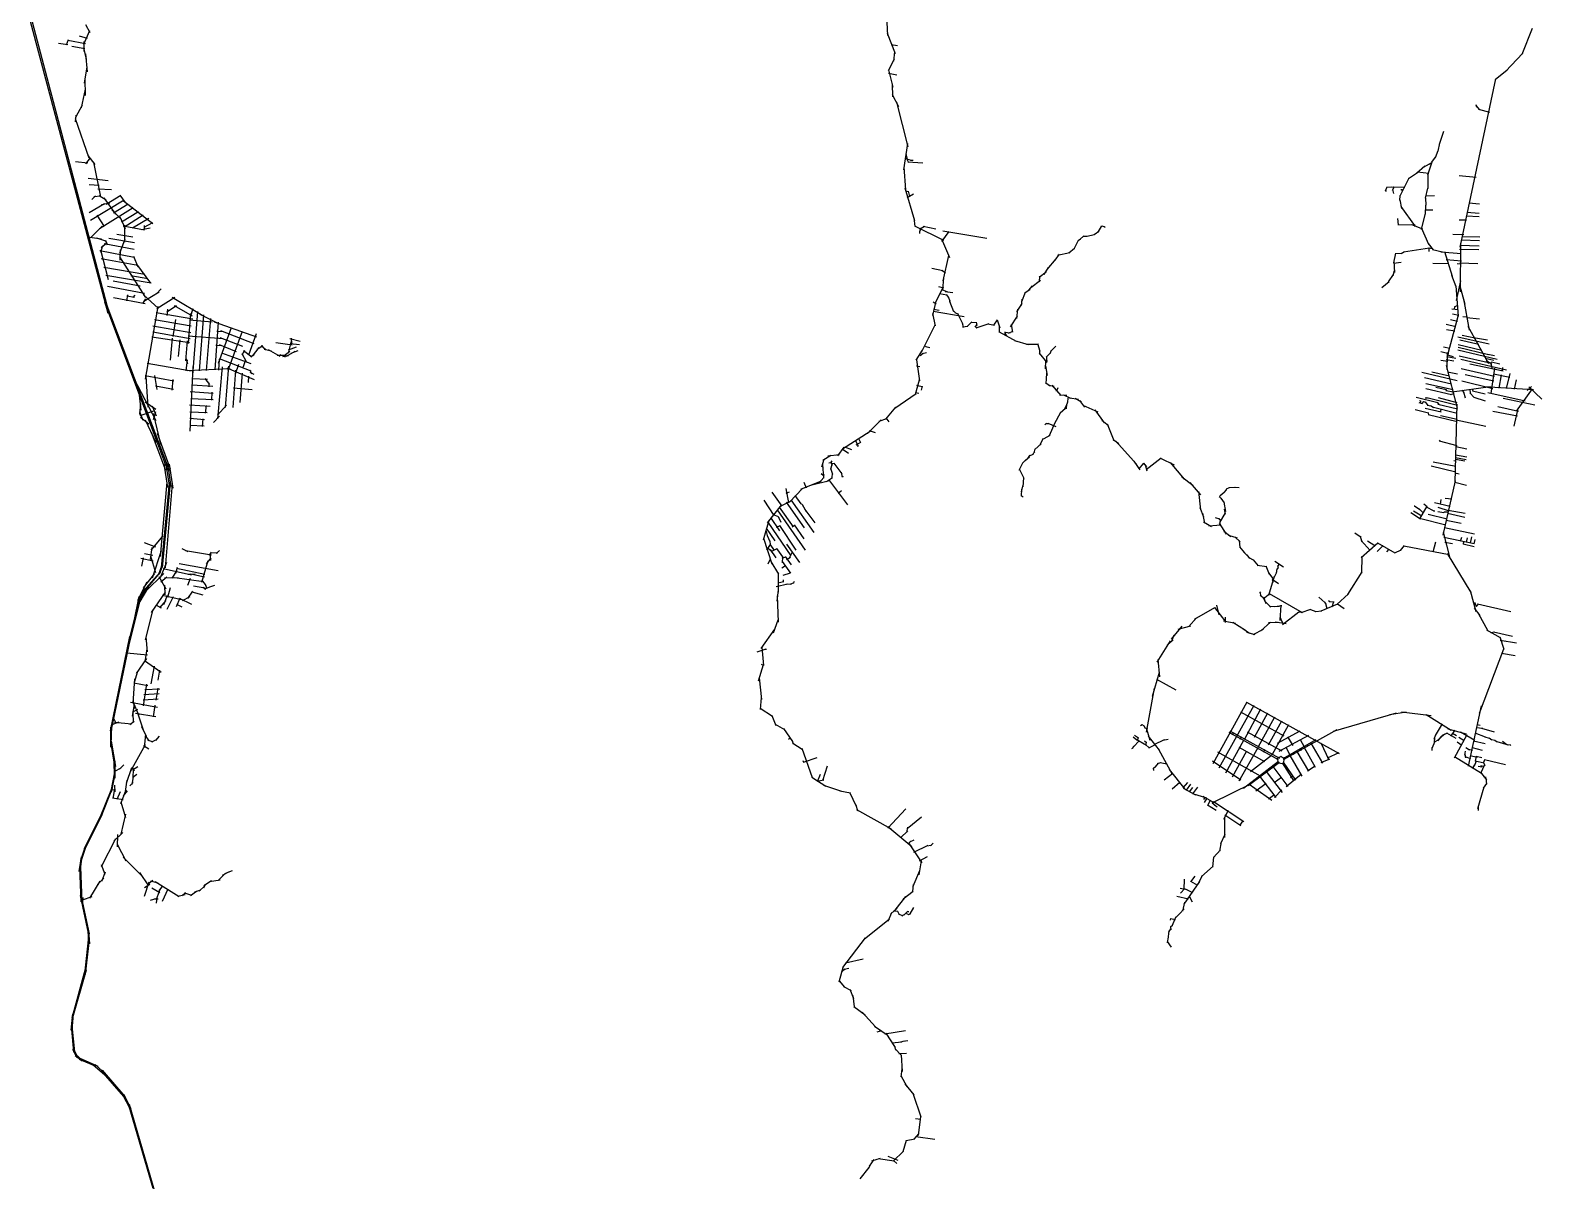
# Model space of a CAD drawing. Header units: inches. Extents: x 723427 to 759408, y 6910722 to 6968430.
# Drawn here: x 732233 to 746245, y 6920595 to 6931261 of the extents above; entities that cross this region are included whole.
import ezdxf

# ---------------------------------------------------------------- set-up
doc = ezdxf.new("R2010")
doc.units = ezdxf.units.IN
doc.header["$MEASUREMENT"] = 0

msp = doc.modelspace()

# ---------------------------------------------------------------- linework, layer by layer
for points in [[(740158, 6931640), (740181, 6931213)], [(732233, 6931345), (732953, 6928637)], [(732250, 6931338), (732960, 6928654)], [(732746, 6931313), (732787, 6931239)], [(746064, 6931039), (746158, 6931279)], [(732496, 6931140), (732583, 6931130)], [(732570, 6931126), (732589, 6931175)], [(732582, 6931170), (732746, 6931139)], [(732688, 6931208), (732762, 6931189)], [(732729, 6931132), (732786, 6931260)], [(732732, 6931063), (732734, 6931156)], [(740177, 6931234), (740251, 6931045)], [(740213, 6931128), (740274, 6931120)], [(732619, 6931113), (732740, 6931093)], [(732727, 6931099), (732752, 6930992)], [(732745, 6931044), (732760, 6930876)], [(740190, 6930887), (740245, 6930996)], [(740239, 6930973), (740248, 6931061)], [(745910, 6930879), (746071, 6931048)], [(732735, 6930769), (732761, 6930923)], [(740189, 6930864), (740266, 6930849)], [(740190, 6930894), (740228, 6930732)], [(745813, 6930803), (745925, 6930893)], [(732709, 6930541), (732746, 6930715)], [(732738, 6930810), (732742, 6930657)], [(740224, 6930764), (740227, 6930644)], [(745490, 6929250), (745818, 6930812)], [(732655, 6930456), (732719, 6930571)], [(740223, 6930666), (740281, 6930553)], [(740262, 6930595), (740370, 6930180)], [(745633, 6930572), (745640, 6930552)], [(745633, 6930563), (745668, 6930522)], [(732651, 6930442), (732777, 6930077)], [(732653, 6930411), (732659, 6930475)], [(745658, 6930528), (745761, 6930501)], [(745296, 6930205), (745337, 6930325)], [(740331, 6929968), (740367, 6930211)], [(745259, 6930082), (745285, 6930146)], [(745284, 6930141), (745299, 6930215)], [(732652, 6930043), (732767, 6930033)], [(732747, 6930024), (732793, 6930078)], [(732767, 6930099), (732832, 6930015)], [(732821, 6930037), (732883, 6929717)], [(740350, 6930118), (740361, 6930059)], [(740354, 6930078), (740375, 6930036)], [(740356, 6930070), (740399, 6930056)], [(740370, 6930040), (740509, 6930033)], [(740392, 6930058), (740417, 6930056)], [(745083, 6929936), (745162, 6930003)], [(745148, 6929993), (745204, 6930022)], [(745188, 6929921), (745229, 6930042)], [(745201, 6930019), (745213, 6930029)], [(745211, 6930029), (745226, 6930030)], [(745227, 6930039), (745261, 6930085)], [(732770, 6929891), (732954, 6929868)], [(740332, 6929993), (740346, 6929781)], [(744932, 6929727), (745016, 6929893)], [(745011, 6929886), (745102, 6929949)], [(745094, 6929947), (745199, 6929936)], [(745188, 6929922), (745189, 6929794)], [(745480, 6929916), (745636, 6929899)], [(732778, 6929830), (732872, 6929826)], [(732805, 6929692), (732839, 6929727)], [(732822, 6929720), (732887, 6929725)], [(732861, 6929792), (732986, 6929786)], [(732872, 6929730), (732936, 6929688)], [(732938, 6929649), (733073, 6929732)], [(733064, 6929731), (733114, 6929663)], [(740342, 6929800), (740430, 6929498)], [(740346, 6929772), (740377, 6929766)], [(740362, 6929711), (740421, 6929744)], [(740371, 6929770), (740385, 6929719)], [(744797, 6929771), (744812, 6929808)], [(744797, 6929774), (744804, 6929767)], [(744809, 6929805), (744869, 6929810)], [(744850, 6929809), (744976, 6929807)], [(744860, 6929780), (744880, 6929811)], [(744861, 6929784), (744871, 6929749)], [(744930, 6929684), (744933, 6929729)], [(744939, 6929786), (744947, 6929784)], [(744944, 6929786), (744955, 6929768)], [(745168, 6929703), (745190, 6929798)], [(745171, 6929726), (745250, 6929728)], [(732778, 6929571), (732920, 6929656)], [(732793, 6929499), (733104, 6929688)], [(732874, 6929424), (733187, 6929617)], [(732894, 6929646), (732972, 6929660)], [(732916, 6929706), (733024, 6929557)], [(732989, 6929597), (733080, 6929508)], [(733005, 6929569), (733142, 6929653)], [(733078, 6929484), (733237, 6929582)], [(733097, 6929680), (733369, 6929469)], [(744930, 6929690), (744944, 6929609)], [(744938, 6929628), (745073, 6929443)], [(745165, 6929596), (745236, 6929597)], [(745167, 6929556), (745171, 6929641)], [(745168, 6929704), (745171, 6929639)], [(745568, 6929661), (745667, 6929651)], [(732792, 6929338), (732901, 6929445)], [(732851, 6929546), (732918, 6929442)], [(733065, 6929530), (733114, 6929424)], [(733093, 6929449), (733293, 6929412)], [(733101, 6929437), (733281, 6929549)], [(733106, 6929455), (733108, 6929295)], [(733180, 6929428), (733331, 6929519)], [(733288, 6929436), (733368, 6929479)], [(733291, 6929414), (733293, 6929450)], [(740424, 6929523), (740433, 6929442)], [(740429, 6929448), (740698, 6929315)], [(740478, 6929417), (740523, 6929446)], [(740512, 6929445), (740627, 6929419)], [(742134, 6929390), (742168, 6929449)], [(742166, 6929448), (742194, 6929438)], [(744907, 6929517), (744914, 6929456)], [(744910, 6929460), (745073, 6929458)], [(745039, 6929459), (745138, 6929420)], [(745131, 6929414), (745168, 6929564)], [(745478, 6929505), (745547, 6929505)], [(745545, 6929541), (745665, 6929534)], [(745552, 6929575), (745664, 6929565)], [(732785, 6929343), (732894, 6929326)], [(732848, 6929337), (732939, 6929305)], [(732928, 6929316), (732945, 6929271)], [(732961, 6929334), (733200, 6929293)], [(733035, 6929372), (733185, 6929347)], [(733065, 6929193), (733114, 6929327)], [(733268, 6929413), (733345, 6929429)], [(740480, 6929395), (740495, 6929433)], [(740481, 6929377), (740481, 6929402)], [(740681, 6929328), (740754, 6929153)], [(740683, 6929303), (740753, 6929394)], [(740693, 6929401), (741100, 6929333)], [(741911, 6929236), (741950, 6929316)], [(741947, 6929313), (741969, 6929326)], [(741963, 6929322), (741999, 6929355)], [(741996, 6929353), (742031, 6929352)], [(742027, 6929352), (742099, 6929369)], [(742095, 6929367), (742109, 6929378)], [(742104, 6929375), (742140, 6929398)], [(742187, 6929441), (742197, 6929432)], [(745128, 6929431), (745194, 6929279)], [(745421, 6929372), (745522, 6929368)], [(745497, 6929318), (745668, 6929311)], [(745503, 6929350), (745670, 6929345)], [(732877, 6929218), (733197, 6929158)], [(732884, 6929224), (732955, 6928949)], [(732886, 6929205), (732906, 6929267)], [(732892, 6929247), (732945, 6929292)], [(732917, 6929283), (733198, 6929231)], [(733068, 6929131), (733070, 6929225)], [(733189, 6929168), (733230, 6929069)], [(740697, 6928937), (740750, 6929174)], [(741733, 6929130), (741773, 6929185)], [(741756, 6929175), (741870, 6929201)], [(741861, 6929197), (741914, 6929241)], [(744873, 6929106), (744893, 6929194)], [(744890, 6929192), (744949, 6929194)], [(744942, 6929192), (744972, 6929209)], [(744964, 6929207), (745203, 6929244)], [(745192, 6929283), (745237, 6929226)], [(745195, 6929243), (745231, 6929238)], [(745198, 6929244), (745199, 6929211)], [(745233, 6929229), (745326, 6929206)], [(745311, 6929208), (745497, 6929190)], [(745343, 6929209), (745413, 6928981)], [(745483, 6929233), (745661, 6929229)], [(745487, 6929268), (745665, 6929264)], [(745491, 6928835), (745494, 6929286)], [(732891, 6929145), (733230, 6929082)], [(732915, 6929066), (733296, 6928999)], [(733059, 6929160), (733302, 6928783)], [(733217, 6929091), (733347, 6928916)], [(740591, 6929054), (740692, 6929034)], [(740684, 6929037), (740718, 6929013)], [(741587, 6928973), (741652, 6929022)], [(741631, 6928998), (741674, 6929063)], [(741660, 6929044), (741742, 6929142)], [(744869, 6928988), (744880, 6929035)], [(744870, 6929103), (744941, 6929112)], [(744874, 6929121), (744879, 6929016)], [(745234, 6929101), (745383, 6929098)], [(745359, 6929135), (745502, 6929124)], [(745460, 6929098), (745496, 6929096)], [(745487, 6929104), (745651, 6929099)], [(732933, 6928992), (733353, 6928920)], [(732950, 6928887), (733291, 6928824)], [(733002, 6928937), (733252, 6928893)], [(733165, 6928987), (733322, 6928959)], [(740654, 6928884), (740699, 6928872)], [(740692, 6928852), (740702, 6928970)], [(741491, 6928851), (741525, 6928891)], [(741508, 6928876), (741597, 6928943)], [(741589, 6928930), (741593, 6928981)], [(744762, 6928877), (744829, 6928933)], [(744825, 6928929), (744872, 6928997)], [(745409, 6928992), (745449, 6928885)], [(745448, 6928891), (745471, 6928611)], [(745455, 6928755), (745496, 6928937)], [(745485, 6928893), (745532, 6928721)], [(733004, 6928783), (733299, 6928728)], [(733127, 6928753), (733139, 6928807)], [(733128, 6928800), (733200, 6928787)], [(733188, 6928785), (733205, 6928805)], [(733278, 6928728), (733306, 6928772)], [(733282, 6928808), (733423, 6928682)], [(733286, 6928750), (733429, 6928837)], [(733402, 6928818), (733446, 6928864)], [(733407, 6928680), (733574, 6928788)], [(733550, 6928786), (733848, 6928606)], [(740599, 6928617), (740630, 6928748)], [(740602, 6928742), (740630, 6928725)], [(740624, 6928733), (740694, 6928874)], [(740661, 6928821), (740729, 6928808)], [(740683, 6928858), (740735, 6928835)], [(740716, 6928839), (740787, 6928830)], [(740725, 6928811), (740746, 6928783)], [(740742, 6928791), (740758, 6928752)], [(740756, 6928763), (740758, 6928734)], [(740756, 6928749), (740792, 6928653)], [(741422, 6928708), (741429, 6928767)], [(741424, 6928746), (741458, 6928834)], [(741452, 6928827), (741504, 6928862)], [(745521, 6928771), (745573, 6928481)], [(732920, 6928741), (733505, 6927183)], [(732934, 6928735), (733520, 6927181)], [(733303, 6928025), (733418, 6928699)], [(733400, 6928645), (733740, 6928587)], [(733498, 6928651), (733588, 6928709)], [(733501, 6928617), (733509, 6928675)], [(733568, 6928710), (733734, 6928615)], [(733699, 6928356), (733723, 6928635)], [(733719, 6928605), (733743, 6928682)], [(733739, 6928062), (733787, 6928653)], [(733803, 6928105), (733843, 6928623)], [(733806, 6928629), (733972, 6928544)], [(740598, 6928636), (740621, 6928522)], [(740602, 6928657), (740890, 6928607)], [(740607, 6928675), (740659, 6928666)], [(740785, 6928666), (740813, 6928639)], [(740805, 6928645), (740838, 6928628)], [(740829, 6928635), (740877, 6928536)], [(741321, 6928512), (741386, 6928610)], [(741379, 6928588), (741389, 6928674)], [(741380, 6928652), (741429, 6928729)], [(745368, 6928231), (745473, 6928623)], [(745412, 6928678), (745471, 6928672)], [(745419, 6928633), (745477, 6928621)], [(745435, 6928680), (745443, 6928704)], [(745440, 6928701), (745465, 6928709)], [(745514, 6928606), (745554, 6928603)], [(733368, 6928465), (733716, 6928403)], [(733371, 6928521), (733721, 6928459)], [(733385, 6928581), (733726, 6928522)], [(733558, 6928423), (733583, 6928578)], [(733710, 6928577), (733919, 6928559)], [(733867, 6928106), (733907, 6928589)], [(733938, 6928558), (734330, 6928418)], [(733946, 6928112), (733978, 6928555)], [(733962, 6928472), (734025, 6928469)], [(733978, 6928176), (734100, 6928506)], [(733997, 6928477), (734307, 6928357)], [(734068, 6928109), (734202, 6928471)], [(740498, 6928284), (740623, 6928530)], [(740873, 6928548), (740880, 6928506)], [(740876, 6928511), (740926, 6928518)], [(740920, 6928515), (740963, 6928559)], [(740958, 6928556), (741004, 6928553)], [(740994, 6928508), (741009, 6928530)], [(740995, 6928512), (741008, 6928499)], [(741001, 6928555), (741007, 6928523)], [(741001, 6928503), (741123, 6928541)], [(741109, 6928539), (741171, 6928528)], [(741166, 6928527), (741200, 6928575)], [(741197, 6928576), (741220, 6928502)], [(741214, 6928466), (741373, 6928380)], [(741217, 6928458), (741217, 6928520)], [(741268, 6928461), (741317, 6928456)], [(741270, 6928443), (741271, 6928464)], [(741303, 6928454), (741343, 6928470)], [(741327, 6928533), (741339, 6928463)], [(745359, 6928537), (745449, 6928516)], [(745361, 6928487), (745438, 6928473)], [(745400, 6928579), (745463, 6928565)], [(745547, 6928598), (745667, 6928585)], [(745561, 6928517), (745750, 6928171)], [(733359, 6928420), (733709, 6928365)], [(733534, 6928203), (733552, 6928405)], [(733606, 6928238), (733623, 6928391)], [(733676, 6928196), (733691, 6928382)], [(733696, 6928429), (734023, 6928404)], [(733955, 6928342), (734010, 6928340)], [(733983, 6928349), (734141, 6928284)], [(733991, 6928412), (734200, 6928332)], [(734260, 6928251), (734331, 6928449)], [(734336, 6928306), (734388, 6928339)], [(734374, 6928338), (734421, 6928297)], [(734510, 6928367), (734660, 6928345)], [(734627, 6928299), (734700, 6928326)], [(734628, 6928268), (734655, 6928378)], [(734641, 6928402), (734735, 6928380)], [(734642, 6928356), (734729, 6928348)], [(734651, 6928406), (734654, 6928361)], [(740521, 6928338), (740543, 6928325)], [(740535, 6928328), (740571, 6928320)], [(741269, 6928453), (741283, 6928427)], [(741358, 6928386), (741484, 6928348)], [(741470, 6928350), (741579, 6928351)], [(741571, 6928356), (741591, 6928285)], [(741694, 6928287), (741739, 6928331)], [(745335, 6928326), (745394, 6928313)], [(745466, 6928418), (745759, 6928353)], [(745469, 6928347), (745690, 6928296)], [(745471, 6928322), (745750, 6928256)], [(745485, 6928390), (745663, 6928350)], [(745508, 6928435), (745625, 6928409)], [(745612, 6928412), (745741, 6928390)], [(733674, 6928221), (733692, 6928169)], [(733679, 6928104), (733690, 6928205)], [(733980, 6928109), (733987, 6928213)], [(733983, 6928218), (734278, 6928104)], [(734005, 6928271), (734278, 6928171)], [(734196, 6928264), (734235, 6928190)], [(734197, 6928252), (734223, 6928296)], [(734205, 6928127), (734233, 6928206)], [(734211, 6928293), (734287, 6928233)], [(734276, 6928238), (734313, 6928256)], [(734293, 6928240), (734355, 6928319)], [(734403, 6928305), (734471, 6928289)], [(734439, 6928302), (734547, 6928241)], [(734521, 6928248), (734606, 6928248)], [(734547, 6928254), (734597, 6928234)], [(734576, 6928238), (734628, 6928246)], [(734583, 6928244), (734639, 6928286)], [(734608, 6928240), (734688, 6928286)], [(734651, 6928268), (734716, 6928292)], [(740447, 6928202), (740505, 6928295)], [(740448, 6928207), (740478, 6928011)], [(740472, 6928252), (740488, 6928248)], [(740484, 6928247), (740511, 6928266)], [(740502, 6928263), (740543, 6928275)], [(741585, 6928267), (741657, 6928182)], [(741589, 6928297), (741590, 6928258)], [(741646, 6928121), (741649, 6928196)], [(741648, 6928181), (741659, 6928194)], [(741651, 6928231), (741692, 6928269)], [(741654, 6928237), (741655, 6928202)], [(741654, 6928211), (741658, 6928192)], [(741689, 6928265), (741700, 6928295)], [(745308, 6928282), (745383, 6928264)], [(745310, 6928203), (745373, 6928192)], [(745360, 6928209), (745429, 6928196)], [(745366, 6928237), (745448, 6928220)], [(745367, 6928116), (745371, 6928273)], [(745367, 6928251), (745425, 6928238)], [(745466, 6928298), (745832, 6928213)], [(745479, 6928243), (745778, 6928174)], [(745494, 6928211), (745918, 6928112)], [(745720, 6928220), (745802, 6928204)], [(745730, 6928199), (745781, 6928168)], [(745744, 6928257), (745807, 6928246)], [(745769, 6928174), (745782, 6928187)], [(745780, 6928186), (745856, 6928169)], [(733298, 6928060), (733564, 6928012)], [(733305, 6928053), (733322, 6927768)], [(733316, 6928176), (733726, 6928105)], [(733386, 6928059), (733407, 6927930)], [(733687, 6928108), (734087, 6928124)], [(733716, 6927545), (733743, 6928143)], [(733971, 6927658), (734015, 6928142)], [(734042, 6927764), (734075, 6928148)], [(734055, 6928130), (734310, 6928022)], [(734115, 6927763), (734139, 6928109)], [(734135, 6928076), (734167, 6928164)], [(734179, 6927809), (734202, 6928083)], [(734257, 6927996), (734259, 6928055)], [(734268, 6928112), (734283, 6928077)], [(734270, 6928091), (734306, 6928073)], [(740448, 6928151), (740479, 6928145)], [(741646, 6928150), (741660, 6928060)], [(741651, 6927983), (741657, 6928083)], [(745134, 6928090), (745460, 6928015)], [(745158, 6928041), (745408, 6927982)], [(745226, 6928095), (745390, 6928056)], [(745360, 6928153), (745462, 6927757)], [(745372, 6928094), (745463, 6928076)], [(745499, 6928124), (745808, 6928054)], [(745535, 6928070), (745800, 6928011)], [(745577, 6928168), (745888, 6928104)], [(745770, 6928180), (745785, 6928121)], [(745776, 6927892), (745810, 6928127)], [(745798, 6928077), (745948, 6928044)], [(745850, 6927944), (745873, 6928066)], [(745882, 6928102), (745885, 6928133)], [(745919, 6927939), (745951, 6928080)], [(733194, 6928032), (733397, 6927644)], [(733241, 6927905), (733257, 6927739)], [(733393, 6927966), (733562, 6927933)], [(733548, 6927924), (733557, 6928022)], [(733716, 6927912), (733929, 6927898)], [(733730, 6927973), (733926, 6927962)], [(733732, 6928034), (733875, 6928025)], [(733851, 6928034), (733896, 6927976)], [(733888, 6927993), (733889, 6927956)], [(733916, 6927832), (733919, 6927905)], [(734118, 6927946), (734291, 6927932)], [(740440, 6927904), (740470, 6927895)], [(740441, 6927886), (740478, 6928020)], [(740450, 6927972), (740466, 6927965)], [(740458, 6927968), (740505, 6927957)], [(740495, 6927923), (740503, 6927960)], [(741649, 6927991), (741687, 6927965)], [(741672, 6927971), (741726, 6927961)], [(741704, 6927970), (741786, 6927874)], [(741747, 6927914), (741763, 6927950)], [(745170, 6927987), (745423, 6927929)], [(745171, 6927940), (745409, 6927883)], [(745264, 6927952), (745360, 6927930)], [(745352, 6927935), (745363, 6927918)], [(745355, 6927922), (745426, 6927910)], [(745416, 6927910), (745771, 6927958)], [(745505, 6928010), (745792, 6927941)], [(745508, 6927925), (745524, 6927899)], [(745520, 6927908), (745534, 6927852)], [(745579, 6927934), (745580, 6927892)], [(745599, 6927936), (745607, 6927913)], [(745602, 6927918), (745721, 6927889)], [(745709, 6927958), (746167, 6927930)], [(745744, 6927904), (746091, 6927826)], [(745993, 6927933), (746012, 6928020)], [(746012, 6927729), (746159, 6927937)], [(746110, 6927922), (746149, 6927959)], [(746125, 6927954), (746245, 6927841)], [(733248, 6927699), (733257, 6927800)], [(733299, 6927815), (733396, 6927748)], [(733363, 6927779), (733400, 6927686)], [(733708, 6927788), (733901, 6927775)], [(733722, 6927847), (733928, 6927839)], [(733859, 6927711), (733868, 6927783)], [(733968, 6927693), (734053, 6927786)], [(740163, 6927657), (740258, 6927767)], [(740247, 6927757), (740446, 6927894)], [(741774, 6927882), (741841, 6927877)], [(741811, 6927881), (741876, 6927851)], [(741821, 6927748), (741852, 6927809)], [(741839, 6927750), (741843, 6927797)], [(741850, 6927801), (741858, 6927864)], [(741866, 6927854), (741950, 6927842)], [(741921, 6927851), (741978, 6927815)], [(741959, 6927830), (742005, 6927768)], [(741990, 6927785), (742131, 6927723)], [(745082, 6927859), (745282, 6927809)], [(745105, 6927809), (745139, 6927802)], [(745111, 6927829), (745125, 6927826)], [(745120, 6927804), (745123, 6927827)], [(745136, 6927801), (745151, 6927820)], [(745149, 6927819), (745168, 6927814)], [(745163, 6927852), (745186, 6927854)], [(745165, 6927816), (745188, 6927782)], [(745179, 6927855), (745464, 6927786)], [(745184, 6927784), (745221, 6927779)], [(745214, 6927782), (745245, 6927764)], [(745229, 6927769), (745462, 6927712)], [(745275, 6927813), (745291, 6927791)], [(745283, 6927795), (745463, 6927751)], [(745284, 6927855), (745457, 6927810)], [(745397, 6927883), (745433, 6927892)], [(745442, 6927069), (745461, 6927794)], [(745577, 6927900), (745619, 6927857)], [(745615, 6927859), (745719, 6927826)], [(745839, 6927773), (746028, 6927731)], [(745888, 6927850), (746181, 6927787)], [(733245, 6927727), (733277, 6927645)], [(733251, 6927690), (733388, 6927735)], [(733255, 6927673), (733332, 6927613)], [(733298, 6927650), (733398, 6927438)], [(733372, 6927707), (733441, 6927424)], [(733377, 6927651), (733396, 6927726)], [(733713, 6927723), (733873, 6927717)], [(733714, 6927664), (733849, 6927653)], [(733829, 6927589), (733836, 6927660)], [(733933, 6927624), (733988, 6927683)], [(739994, 6927524), (740122, 6927648)], [(740103, 6927636), (740174, 6927663)], [(740166, 6927669), (740191, 6927631)], [(741680, 6927498), (741737, 6927631)], [(741728, 6927611), (741786, 6927721)], [(741780, 6927714), (741829, 6927758)], [(742103, 6927741), (742187, 6927623)], [(742166, 6927647), (742230, 6927596)], [(745073, 6927745), (745195, 6927715)], [(745164, 6927758), (745314, 6927725)], [(745192, 6927718), (745195, 6927693)], [(745192, 6927698), (745462, 6927633)], [(745305, 6927691), (745461, 6927654)], [(745311, 6927723), (745313, 6927750)], [(745453, 6927648), (745728, 6927590)], [(745791, 6927731), (746019, 6927686)], [(745989, 6927590), (746025, 6927755)], [(733355, 6927535), (733486, 6927184)], [(733411, 6927525), (733530, 6927196)], [(733712, 6927601), (733845, 6927594)], [(739762, 6927381), (740018, 6927544)], [(740011, 6927549), (740067, 6927532)], [(741617, 6927470), (741646, 6927482)], [(741631, 6927475), (741688, 6927507)], [(741637, 6927603), (741654, 6927617)], [(741649, 6927616), (741675, 6927615)], [(741665, 6927617), (741741, 6927588)], [(742215, 6927612), (742278, 6927459)], [(739719, 6927317), (739779, 6927396)], [(739761, 6927379), (739819, 6927341)], [(739782, 6927399), (739846, 6927374)], [(739880, 6927461), (739901, 6927422)], [(739890, 6927418), (739932, 6927442)], [(739890, 6927421), (739908, 6927410)], [(739904, 6927401), (739907, 6927412)], [(739910, 6927476), (739930, 6927438)], [(741521, 6927324), (741547, 6927352)], [(741541, 6927342), (741550, 6927380)], [(741546, 6927373), (741604, 6927428)], [(741596, 6927417), (741623, 6927477)], [(742271, 6927467), (742325, 6927429)], [(742298, 6927452), (742487, 6927239)], [(745294, 6927460), (745301, 6927450)], [(745294, 6927454), (745457, 6927412)], [(745447, 6927403), (745552, 6927381)], [(733470, 6927242), (733504, 6927021)], [(733491, 6927234), (733524, 6927026)], [(733504, 6927240), (733535, 6927030)], [(733520, 6927238), (733554, 6927015)], [(739570, 6927214), (739594, 6927286)], [(739576, 6927238), (739588, 6927107)], [(739581, 6927275), (739654, 6927322)], [(739628, 6927315), (739736, 6927328)], [(739635, 6927251), (739664, 6927254)], [(739651, 6927202), (739671, 6927146)], [(739654, 6927191), (739666, 6927237)], [(739655, 6927257), (739667, 6927229)], [(739656, 6927250), (739668, 6927269)], [(739657, 6927247), (739686, 6927246)], [(739681, 6927248), (739758, 6927149)], [(741402, 6927184), (741433, 6927252)], [(741430, 6927247), (741464, 6927282)], [(741455, 6927273), (741495, 6927307)], [(741484, 6927296), (741504, 6927322)], [(741494, 6927317), (741532, 6927330)], [(742465, 6927267), (742520, 6927187)], [(742509, 6927192), (742556, 6927247)], [(742552, 6927247), (742582, 6927214)], [(742570, 6927234), (742585, 6927178)], [(742577, 6927188), (742718, 6927296)], [(742710, 6927295), (742836, 6927231)], [(742801, 6927253), (742930, 6927098)], [(745219, 6927224), (745449, 6927168)], [(745237, 6927261), (745450, 6927219)], [(745430, 6927272), (745451, 6927268)], [(745444, 6927285), (745531, 6927270)], [(745445, 6927326), (745551, 6927307)], [(745445, 6927301), (745543, 6927283)], [(733441, 6926382), (733502, 6927072)], [(733451, 6926281), (733523, 6927064)], [(733458, 6926281), (733534, 6927062)], [(739378, 6927005), (739568, 6927083)], [(739405, 6927070), (739426, 6927018)], [(739466, 6927043), (739643, 6927088)], [(739544, 6927061), (739589, 6927114)], [(739566, 6927151), (739588, 6927134)], [(739578, 6927138), (739595, 6927139)], [(739615, 6927078), (739671, 6927114)], [(739633, 6927095), (739808, 6926862)], [(739667, 6927109), (739670, 6927158)], [(739751, 6927163), (739759, 6927118)], [(739754, 6927129), (739768, 6927123)], [(741403, 6927190), (741444, 6927108)], [(741437, 6927029), (741443, 6927113)], [(742908, 6927120), (743012, 6927045)], [(742984, 6927068), (743081, 6926954)], [(745332, 6926581), (745444, 6927083)], [(745438, 6927072), (745547, 6927045)], [(745439, 6927158), (745479, 6927150)], [(733486, 6926277), (733552, 6927055)], [(739108, 6926979), (739199, 6926849)], [(739236, 6927014), (739261, 6926881)], [(739241, 6926969), (739271, 6926981)], [(739270, 6926885), (739393, 6927013)], [(739321, 6926949), (739378, 6926872)], [(739722, 6926968), (739755, 6926994)], [(741420, 6926948), (741437, 6926935)], [(741421, 6926945), (741426, 6927005)], [(741423, 6926983), (741439, 6927047)], [(743064, 6926985), (743081, 6926815)], [(743257, 6926934), (743278, 6926915)], [(743258, 6926932), (743267, 6926951)], [(743264, 6926948), (743302, 6926978)], [(743270, 6926924), (743301, 6926880)], [(743300, 6926975), (743322, 6926999)], [(743321, 6926997), (743325, 6927014)], [(743323, 6927011), (743349, 6927022)], [(743345, 6927021), (743409, 6927026)], [(743397, 6927026), (743439, 6927023)], [(745349, 6926924), (745411, 6926916)], [(739035, 6926904), (739127, 6926762)], [(739068, 6926694), (739198, 6926859)], [(739157, 6926815), (739418, 6926440)], [(739176, 6926839), (739304, 6926657)], [(739181, 6926846), (739292, 6926901)], [(739242, 6926885), (739408, 6926649)], [(739284, 6926909), (739498, 6926606)], [(739368, 6926884), (739397, 6926855)], [(739390, 6926864), (739426, 6926799)], [(739415, 6926817), (739507, 6926694)], [(743076, 6926836), (743110, 6926751)], [(743099, 6926785), (743118, 6926690)], [(743261, 6926697), (743309, 6926780)], [(743299, 6926886), (743313, 6926801)], [(743302, 6926820), (743309, 6926775)], [(743306, 6926772), (743313, 6926811)], [(745032, 6926789), (745120, 6926733)], [(745056, 6926805), (745133, 6926758)], [(745062, 6926852), (745069, 6926851)], [(745066, 6926852), (745115, 6926819)], [(745110, 6926823), (745149, 6926784)], [(745116, 6926732), (745184, 6926850)], [(745153, 6926871), (745184, 6926847)], [(745175, 6926842), (745244, 6926806)], [(745241, 6926807), (745255, 6926806)], [(745250, 6926884), (745397, 6926848)], [(745281, 6926840), (745386, 6926805)], [(745283, 6926799), (745338, 6926789)], [(745306, 6926867), (745314, 6926912)], [(745336, 6926789), (745341, 6926797)], [(745339, 6926796), (745381, 6926795)], [(745371, 6926784), (745532, 6926748)], [(745378, 6926813), (745536, 6926785)], [(739030, 6926538), (739084, 6926719)], [(739056, 6926646), (739136, 6926526)], [(739070, 6926700), (739285, 6926390)], [(739095, 6926743), (739178, 6926621)], [(739119, 6926771), (739166, 6926752)], [(739152, 6926654), (739184, 6926670)], [(739159, 6926755), (739175, 6926741)], [(739171, 6926746), (739191, 6926702)], [(739179, 6926671), (739329, 6926440)], [(739296, 6926658), (739323, 6926675)], [(739315, 6926677), (739405, 6926547)], [(743110, 6926704), (743182, 6926661)], [(743159, 6926668), (743270, 6926675)], [(743219, 6926743), (743257, 6926733)], [(743252, 6926735), (743268, 6926712)], [(743254, 6926691), (743321, 6926589)], [(743261, 6926670), (743267, 6926716)], [(745111, 6926737), (745357, 6926676)], [(745191, 6926774), (745369, 6926733)], [(745342, 6926651), (745623, 6926593)], [(745358, 6926719), (745497, 6926690)], [(733290, 6926511), (733393, 6926472)], [(733353, 6926441), (733466, 6926573)], [(739029, 6926552), (739108, 6926314)], [(739052, 6926626), (739068, 6926565)], [(739063, 6926577), (739089, 6926522)], [(739085, 6926533), (739094, 6926485)], [(743297, 6926616), (743364, 6926569)], [(743340, 6926581), (743421, 6926554)], [(743401, 6926566), (743448, 6926519)], [(743441, 6926530), (743446, 6926467)], [(744512, 6926603), (744571, 6926560)], [(744563, 6926572), (744578, 6926517)], [(744571, 6926530), (744653, 6926437)], [(744572, 6926374), (744725, 6926510)], [(744630, 6926528), (744699, 6926483)], [(744721, 6926510), (744883, 6926415)], [(745239, 6926427), (745262, 6926519)], [(745330, 6926607), (745392, 6926366)], [(745336, 6926561), (745620, 6926502)], [(745348, 6926516), (745419, 6926502)], [(745492, 6926525), (745503, 6926562)], [(745518, 6926500), (745620, 6926475)], [(745521, 6926497), (745522, 6926524)], [(745547, 6926514), (745557, 6926555)], [(745584, 6926506), (745596, 6926566)], [(745617, 6926499), (745627, 6926539)], [(733257, 6926368), (733372, 6926342)], [(733267, 6926292), (733282, 6926371)], [(733291, 6926411), (733369, 6926394)], [(733347, 6926388), (733394, 6926235)], [(733348, 6926354), (733363, 6926467)], [(733367, 6926186), (733451, 6926439)], [(733638, 6926457), (733695, 6926429)], [(733671, 6926437), (733912, 6926397)], [(733868, 6926313), (733911, 6926370)], [(733894, 6926393), (733912, 6926422)], [(733898, 6926409), (733903, 6926346)], [(733904, 6926418), (733972, 6926415)], [(733957, 6926410), (733987, 6926438)], [(739061, 6926440), (739094, 6926494)], [(739071, 6926461), (739111, 6926429)], [(739075, 6926315), (739095, 6926362)], [(739088, 6926496), (739129, 6926437)], [(739092, 6926448), (739146, 6926370)], [(739102, 6926428), (739157, 6926456)], [(739150, 6926457), (739215, 6926366)], [(739205, 6926366), (739237, 6926379)], [(739206, 6926324), (739210, 6926379)], [(739230, 6926382), (739286, 6926306)], [(739243, 6926498), (739365, 6926327)], [(739245, 6926355), (739281, 6926376)], [(739273, 6926369), (739298, 6926426)], [(743444, 6926473), (743488, 6926415)], [(743479, 6926426), (743515, 6926393)], [(743510, 6926398), (743537, 6926365)], [(743531, 6926372), (743571, 6926350)], [(744577, 6926228), (744579, 6926384)], [(744719, 6926428), (744774, 6926484)], [(744808, 6926427), (744830, 6926449)], [(744882, 6926415), (744942, 6926443)], [(744935, 6926438), (744974, 6926484)], [(744968, 6926482), (745387, 6926400)], [(745367, 6926409), (745587, 6926050)], [(733280, 6926061), (733434, 6926235)], [(733282, 6926093), (733387, 6926225)], [(733292, 6926062), (733441, 6926237)], [(733302, 6926058), (733470, 6926225)], [(733424, 6926220), (733457, 6926306)], [(733430, 6926217), (733463, 6926302)], [(733441, 6926187), (733499, 6926330)], [(733464, 6926271), (733727, 6926213)], [(733549, 6926180), (733595, 6926254)], [(733584, 6926229), (733598, 6926282)], [(733590, 6926273), (733851, 6926217)], [(733615, 6926317), (733974, 6926252)], [(733698, 6926217), (733761, 6926221)], [(733723, 6926222), (733847, 6926195)], [(733824, 6926144), (733884, 6926345)], [(739099, 6926336), (739170, 6926219)], [(739166, 6926230), (739166, 6926051)], [(739200, 6926277), (739233, 6926300)], [(739203, 6926335), (739280, 6926228)], [(739213, 6926208), (739281, 6926232)], [(743569, 6926352), (743616, 6926297)], [(743607, 6926302), (743697, 6926291)], [(743688, 6926296), (743719, 6926220)], [(743713, 6926230), (743753, 6926177)], [(743749, 6926156), (743788, 6926236)], [(743770, 6926339), (743852, 6926286)], [(743786, 6926229), (743793, 6926269)], [(743789, 6926258), (743804, 6926281)], [(743798, 6926291), (743815, 6926317)], [(743800, 6926272), (743802, 6926302)], [(744446, 6926030), (744581, 6926241)], [(733232, 6925976), (733317, 6926146)], [(733242, 6925975), (733297, 6926087)], [(733243, 6925949), (733332, 6926101)], [(733248, 6925970), (733308, 6926088)], [(733426, 6926197), (733489, 6926082)], [(733445, 6926147), (733500, 6926194)], [(733477, 6926118), (733480, 6926026)], [(733479, 6926183), (733605, 6926187)], [(733509, 6926004), (733534, 6926095)], [(733572, 6926189), (733838, 6926150)], [(733693, 6926116), (733720, 6926181)], [(733748, 6926111), (733851, 6926091)], [(733824, 6926164), (733861, 6926114)], [(733835, 6926098), (733862, 6926079)], [(733844, 6926082), (733945, 6926117)], [(733852, 6926131), (733870, 6926085)], [(739149, 6926105), (739257, 6926129)], [(739164, 6926137), (739219, 6926151)], [(739214, 6926143), (739217, 6926166)], [(739237, 6926126), (739290, 6926130)], [(739278, 6926127), (739315, 6926141)], [(739309, 6926136), (739318, 6926154)], [(743715, 6926025), (743769, 6926201)], [(743746, 6926172), (743804, 6926132)], [(743751, 6926184), (743752, 6926140)], [(733138, 6925555), (733253, 6926010)], [(733149, 6925562), (733259, 6925998)], [(733198, 6925784), (733242, 6926012)], [(733358, 6925862), (733488, 6926052)], [(733435, 6925905), (733493, 6925975)], [(733460, 6926025), (733650, 6925982)], [(733470, 6925937), (733504, 6926023)], [(733503, 6925894), (733561, 6926012)], [(733590, 6925919), (733622, 6925998)], [(733590, 6925939), (733639, 6925915)], [(733615, 6925995), (733728, 6925940)], [(733643, 6925975), (733715, 6926011)], [(733693, 6925993), (733741, 6926061)], [(733731, 6926055), (733833, 6926027)], [(739157, 6925968), (739168, 6926072)], [(739158, 6926017), (739165, 6925774)], [(743627, 6926055), (743637, 6926043)], [(743634, 6926048), (743638, 6926019)], [(743636, 6926025), (743675, 6925993)], [(743664, 6925991), (743724, 6926040)], [(743665, 6926005), (743686, 6925948)], [(743673, 6925973), (743733, 6925914)], [(743717, 6926039), (744024, 6925862)], [(744177, 6926005), (744234, 6925955)], [(744201, 6925879), (744356, 6925944)], [(744230, 6925960), (744244, 6925940)], [(744241, 6925946), (744254, 6925899)], [(744267, 6925974), (744281, 6925964)], [(744274, 6925966), (744322, 6925963)], [(744302, 6925917), (744319, 6925965)], [(744346, 6925937), (744452, 6926037)], [(744350, 6925945), (744413, 6925901)], [(745581, 6926067), (745635, 6925873)], [(745610, 6925957), (745626, 6925954)], [(745624, 6925957), (745627, 6925940)], [(745626, 6925944), (745639, 6925918)], [(745639, 6925918), (745659, 6925944)], [(745650, 6925943), (745957, 6925871)], [(733303, 6925609), (733372, 6925892)], [(733397, 6925934), (733447, 6925905)], [(742972, 6925732), (743043, 6925813)], [(743027, 6925800), (743215, 6925908)], [(743210, 6925910), (743315, 6925772)], [(743231, 6925931), (743253, 6925841)], [(743309, 6925820), (743311, 6925771)], [(743721, 6925919), (743815, 6925921)], [(743772, 6925919), (743837, 6925927)], [(743818, 6925824), (743847, 6925751)], [(743820, 6925790), (743828, 6925930)], [(743843, 6925752), (743994, 6925870)], [(743990, 6925869), (744026, 6925865)], [(744016, 6925863), (744104, 6925893)], [(744100, 6925892), (744152, 6925872)], [(744147, 6925873), (744207, 6925880)], [(745619, 6925904), (745670, 6925835)], [(745656, 6925856), (745744, 6925694)], [(739010, 6925530), (739137, 6925709)], [(739123, 6925676), (739165, 6925794)], [(742812, 6925616), (742911, 6925735)], [(742873, 6925710), (742992, 6925740)], [(743295, 6925787), (743406, 6925765)], [(743382, 6925775), (743499, 6925699)], [(743475, 6925716), (743536, 6925671)], [(743509, 6925680), (743585, 6925658)], [(743571, 6925658), (743665, 6925710)], [(743642, 6925693), (743731, 6925775)], [(743713, 6925770), (743802, 6925775)], [(743775, 6925777), (743877, 6925760)], [(745732, 6925703), (745861, 6925630)], [(745772, 6925677), (745811, 6925684)], [(745797, 6925685), (745975, 6925643)], [(732976, 6924765), (733157, 6925640)], [(732987, 6924776), (733162, 6925622)], [(733298, 6925406), (733316, 6925527)], [(733304, 6925638), (733316, 6925497)], [(738972, 6925497), (739055, 6925525)], [(739014, 6925543), (739029, 6925372)], [(739048, 6925524), (739057, 6925522)], [(742681, 6925404), (742803, 6925601)], [(742771, 6925560), (742827, 6925610)], [(742814, 6925592), (742837, 6925655)], [(745667, 6924929), (745892, 6925526)], [(745856, 6925636), (745892, 6925522)], [(745860, 6925607), (746012, 6925582)], [(745909, 6925597), (745913, 6925601)], [(733128, 6925490), (733320, 6925470)], [(733218, 6925297), (733313, 6925437)], [(733291, 6925419), (733446, 6925310)], [(738983, 6925230), (739030, 6925380)], [(739008, 6925385), (739030, 6925376)], [(742687, 6925428), (742702, 6925267)], [(745872, 6925487), (746000, 6925466)], [(733188, 6925022), (733204, 6925249)], [(733200, 6925216), (733229, 6925320)], [(733355, 6925201), (733385, 6925365)], [(733419, 6925236), (733434, 6925330)], [(738989, 6925258), (739012, 6925056)], [(742637, 6925086), (742701, 6925311)], [(742675, 6925244), (742853, 6925146)], [(733193, 6925212), (733322, 6925186)], [(733283, 6924998), (733314, 6925200)], [(733286, 6925102), (733427, 6925111)], [(733295, 6925148), (733435, 6925156)], [(733400, 6925049), (733419, 6925163)], [(742581, 6924754), (742656, 6925162)], [(733162, 6925033), (733413, 6924986)], [(733180, 6924903), (733197, 6924993)], [(733180, 6924940), (733229, 6924968)], [(733184, 6925039), (733237, 6924913)], [(733186, 6925046), (733197, 6924973)], [(733219, 6924962), (733279, 6924776)], [(733281, 6925052), (733418, 6925062)], [(733376, 6924895), (733391, 6925004)], [(739000, 6924975), (739113, 6924901)], [(739003, 6924965), (739012, 6925074)], [(743198, 6924464), (743515, 6925035)], [(743255, 6924422), (743578, 6925004)], [(743488, 6924687), (743642, 6924970)], [(743509, 6925033), (744367, 6924556)], [(745566, 6924437), (745686, 6924997)], [(732992, 6924824), (733058, 6924849)], [(733006, 6924885), (733028, 6924840)], [(733015, 6924847), (733173, 6924832)], [(733156, 6924826), (733197, 6924857)], [(733183, 6924934), (733188, 6924844)], [(733208, 6924931), (733398, 6924898)], [(739107, 6924909), (739146, 6924817)], [(739139, 6924829), (739226, 6924778)], [(742526, 6924816), (742541, 6924825)], [(742538, 6924825), (742559, 6924812)], [(743452, 6924941), (743855, 6924721)], [(743582, 6924706), (743707, 6924932)], [(743617, 6924615), (743771, 6924897)], [(743711, 6924636), (743834, 6924860)], [(743745, 6924545), (743899, 6924825)], [(744313, 6924764), (744897, 6924933)], [(744836, 6924918), (744988, 6924941)], [(744944, 6924941), (745221, 6924908)], [(745173, 6924917), (745406, 6924771)], [(745260, 6924723), (745324, 6924831)], [(745644, 6924826), (745675, 6924819)], [(732979, 6924616), (732979, 6924801)], [(732984, 6924639), (732990, 6924808)], [(733265, 6924807), (733307, 6924716)], [(733291, 6924613), (733305, 6924732)], [(733297, 6924722), (733332, 6924672)], [(733320, 6924682), (733371, 6924664)], [(733360, 6924664), (733409, 6924689)], [(733397, 6924677), (733430, 6924717)], [(739217, 6924787), (739299, 6924666)], [(739261, 6924689), (739279, 6924702)], [(742458, 6924710), (742492, 6924682)], [(742470, 6924727), (742508, 6924700)], [(742485, 6924688), (742581, 6924633)], [(742498, 6924677), (742507, 6924704)], [(742557, 6924815), (742565, 6924793)], [(742564, 6924794), (742589, 6924784)], [(742581, 6924784), (742613, 6924679)], [(742597, 6924717), (742699, 6924586)], [(742652, 6924640), (742748, 6924685)], [(742732, 6924680), (742782, 6924690)], [(743315, 6924377), (743483, 6924681)], [(743345, 6924753), (743801, 6924501)], [(743354, 6924765), (743814, 6924512)], [(743377, 6924729), (743391, 6924751)], [(743448, 6924690), (743461, 6924712)], [(743513, 6924756), (743836, 6924581)], [(743795, 6924651), (744007, 6924765)], [(743812, 6924578), (744086, 6924725)], [(743847, 6924511), (744153, 6924685)], [(743851, 6924499), (744348, 6924779)], [(743888, 6924710), (743938, 6924631)], [(744004, 6924687), (744043, 6924617)], [(745249, 6924688), (745263, 6924733)], [(745251, 6924663), (745297, 6924688)], [(745252, 6924651), (745253, 6924707)], [(745281, 6924674), (745322, 6924721)], [(745302, 6924703), (745346, 6924738)], [(745326, 6924726), (745370, 6924747)], [(745363, 6924747), (745448, 6924699)], [(745373, 6924786), (745545, 6924739)], [(745403, 6924718), (745442, 6924773)], [(745419, 6924745), (745454, 6924723)], [(745436, 6924517), (745553, 6924733)], [(745477, 6924708), (745527, 6924675)], [(745493, 6924757), (745626, 6924678)], [(745625, 6924747), (745719, 6924709)], [(745638, 6924796), (745698, 6924790)], [(745686, 6924792), (745805, 6924756)], [(745717, 6924710), (745758, 6924699)], [(745756, 6924700), (745782, 6924684)], [(745779, 6924685), (745814, 6924680)], [(745811, 6924681), (745831, 6924664)], [(732976, 6924668), (733015, 6924439)], [(732982, 6924670), (733022, 6924436)], [(733161, 6924389), (733300, 6924638)], [(733283, 6924629), (733332, 6924600)], [(739297, 6924672), (739306, 6924645)], [(739302, 6924653), (739389, 6924596)], [(739385, 6924604), (739481, 6924333)], [(742445, 6924603), (742458, 6924609)], [(742454, 6924605), (742465, 6924627)], [(742459, 6924619), (742514, 6924673)], [(742561, 6924672), (742582, 6924657)], [(742570, 6924641), (742609, 6924606)], [(742574, 6924633), (742581, 6924659)], [(742604, 6924608), (742663, 6924639)], [(742692, 6924596), (742819, 6924364)], [(743239, 6924571), (743636, 6924350)], [(743378, 6924341), (743511, 6924581)], [(743436, 6924616), (743675, 6924482)], [(743439, 6924301), (743615, 6924610)], [(743544, 6924389), (743740, 6924540)], [(743667, 6924567), (743681, 6924592)], [(743872, 6924615), (743911, 6924544)], [(743911, 6924537), (744021, 6924347)], [(743934, 6924566), (743947, 6924546)], [(743976, 6924575), (744084, 6924392)], [(744002, 6924606), (744015, 6924585)], [(744043, 6924612), (744146, 6924429)], [(744065, 6924640), (744078, 6924620)], [(744105, 6924652), (744212, 6924467)], [(744198, 6924656), (744271, 6924497)], [(744258, 6924517), (744368, 6924564)], [(745228, 6924605), (745258, 6924670)], [(745228, 6924584), (745230, 6924613)], [(745461, 6924664), (745505, 6924634)], [(745531, 6924540), (745537, 6924576)], [(745531, 6924549), (745537, 6924516)], [(745540, 6924612), (745576, 6924591)], [(745567, 6924595), (745603, 6924587)], [(745580, 6924538), (745645, 6924523)], [(745599, 6924611), (745694, 6924588)], [(745611, 6924672), (745719, 6924648)], [(745828, 6924666), (745933, 6924636)], [(745881, 6924669), (745921, 6924638)], [(745930, 6924636), (745952, 6924638)], [(745950, 6924638), (745959, 6924631)], [(733009, 6924486), (733012, 6924345)], [(733013, 6924389), (733079, 6924425)], [(733017, 6924486), (733017, 6924328)], [(733060, 6924412), (733101, 6924451)], [(733125, 6924281), (733176, 6924425)], [(733177, 6924432), (733195, 6924395)], [(733182, 6924405), (733229, 6924435)], [(733188, 6924323), (733189, 6924416)], [(739394, 6924490), (739402, 6924476)], [(739400, 6924477), (739529, 6924519)], [(739580, 6924306), (739625, 6924441)], [(742643, 6924418), (742669, 6924437)], [(742644, 6924421), (742647, 6924397)], [(742664, 6924433), (742691, 6924467)], [(742684, 6924462), (742714, 6924473)], [(742708, 6924473), (742769, 6924461)], [(742792, 6924409), (742936, 6924225)], [(743192, 6924489), (743454, 6924311)], [(743480, 6924236), (743806, 6924485)], [(743524, 6924259), (743813, 6924475)], [(743752, 6924434), (743892, 6924249)], [(743793, 6924501), (743805, 6924522)], [(743794, 6924511), (743798, 6924474)], [(743795, 6924484), (743809, 6924464)], [(743800, 6924518), (743834, 6924530)], [(743800, 6924470), (743845, 6924464)], [(743821, 6924531), (743858, 6924514)], [(743838, 6924462), (743857, 6924474)], [(743839, 6924469), (743946, 6924299)], [(743849, 6924476), (743963, 6924308)], [(743852, 6924519), (743863, 6924499)], [(743852, 6924468), (743861, 6924508)], [(744072, 6924396), (744145, 6924441)], [(744201, 6924472), (744279, 6924507)], [(745436, 6924527), (745687, 6924375)], [(745533, 6924529), (745586, 6924511)], [(745603, 6924418), (745626, 6924452)], [(745621, 6924443), (745641, 6924487)], [(745629, 6924488), (745710, 6924469)], [(745631, 6924484), (745641, 6924532)], [(745637, 6924530), (745689, 6924520)], [(745656, 6924439), (745688, 6924432)], [(745677, 6924445), (745712, 6924436)], [(745679, 6924373), (745717, 6924454)], [(745686, 6924431), (745689, 6924444)], [(745704, 6924466), (745718, 6924501)], [(745704, 6924473), (745716, 6924445)], [(745713, 6924499), (745909, 6924455)], [(732982, 6924206), (733015, 6924368)], [(732986, 6924198), (733019, 6924360)], [(733013, 6924262), (733016, 6924199)], [(733114, 6924184), (733132, 6924309)], [(733157, 6924257), (733187, 6924286)], [(733177, 6924270), (733190, 6924340)], [(733183, 6924335), (733222, 6924365)], [(739479, 6924337), (739607, 6924253)], [(739527, 6924298), (739589, 6924311)], [(739530, 6924296), (739560, 6924363)], [(739588, 6924262), (739754, 6924206)], [(742745, 6924313), (742825, 6924373)], [(742818, 6924227), (742890, 6924289)], [(742921, 6924239), (742963, 6924287)], [(742951, 6924217), (742991, 6924272)], [(743191, 6924098), (743553, 6924277)], [(743534, 6924272), (743743, 6924123)], [(743595, 6924211), (743689, 6924282)], [(743630, 6924345), (743780, 6924147)], [(743691, 6924389), (743840, 6924193)], [(743763, 6924286), (743832, 6924335)], [(743876, 6924251), (744019, 6924366)], [(743916, 6924334), (743939, 6924352)], [(745676, 6924383), (745733, 6924312)], [(745706, 6924236), (745735, 6924278)], [(745707, 6924340), (745729, 6924338)], [(745727, 6924326), (745732, 6924271)], [(732877, 6923957), (732989, 6924231)], [(732887, 6923962), (732996, 6924233)], [(732988, 6924221), (733020, 6924219)], [(732997, 6924146), (733094, 6924128)], [(733001, 6924138), (733017, 6924227)], [(733040, 6924133), (733069, 6924204)], [(733074, 6924092), (733123, 6924220)], [(733098, 6924163), (733136, 6924209)], [(739739, 6924209), (739836, 6924192)], [(739829, 6924196), (739890, 6924067)], [(742922, 6924236), (743036, 6924174)], [(742981, 6924200), (743010, 6924240)], [(743007, 6924186), (743138, 6924146)], [(743012, 6924181), (743058, 6924243)], [(743103, 6924159), (743205, 6924101)], [(743113, 6924129), (743127, 6924151)], [(743119, 6924102), (743142, 6924141)], [(743148, 6924076), (743175, 6924122)], [(743713, 6924137), (743768, 6924176)], [(743768, 6924148), (743836, 6924220)], [(745653, 6924047), (745711, 6924246)], [(732736, 6923674), (732893, 6923993)], [(732742, 6923676), (732902, 6923995)], [(733074, 6924108), (733116, 6923964)], [(733077, 6923807), (733118, 6923995)], [(739885, 6924080), (739903, 6924023)], [(739894, 6924038), (740214, 6923858)], [(740184, 6923865), (740351, 6924044)], [(743146, 6924079), (743228, 6924031)], [(743191, 6924099), (743235, 6924061)], [(743202, 6924110), (743483, 6923927)], [(743215, 6924072), (743217, 6924078)], [(743298, 6923948), (743340, 6924030)], [(743308, 6923986), (743454, 6923888)], [(745655, 6924061), (745657, 6924027)], [(740183, 6923878), (740407, 6923695)], [(740300, 6923773), (740369, 6923840)], [(740360, 6923824), (740369, 6923872)], [(740363, 6923860), (740495, 6923970)], [(743303, 6923962), (743305, 6923777)], [(743447, 6923889), (743478, 6923932)], [(732701, 6923566), (732746, 6923698)], [(732893, 6923508), (733025, 6923768)], [(733007, 6923744), (733091, 6923824)], [(733039, 6923716), (733119, 6923560)], [(733043, 6923691), (733046, 6923804)], [(740373, 6923717), (740395, 6923742)], [(740374, 6923728), (740498, 6923542)], [(740388, 6923737), (740428, 6923757)], [(740425, 6923640), (740556, 6923705)], [(740541, 6923700), (740588, 6923706)], [(740579, 6923701), (740604, 6923725)], [(743262, 6923650), (743275, 6923736)], [(743270, 6923721), (743311, 6923807)], [(732687, 6923461), (732709, 6923599)], [(732697, 6923465), (732715, 6923597)], [(732709, 6923568), (732750, 6923696)], [(733095, 6923594), (733271, 6923419)], [(740472, 6923432), (740495, 6923561)], [(740476, 6923562), (740552, 6923600)], [(743195, 6923502), (743204, 6923598)], [(743201, 6923592), (743268, 6923663)], [(732689, 6923502), (732703, 6923180)], [(732698, 6923503), (732712, 6923185)], [(732890, 6923527), (732926, 6923436)], [(732897, 6923372), (732930, 6923460)], [(733245, 6923452), (733329, 6923330)], [(733975, 6923378), (734043, 6923448)], [(734016, 6923428), (734075, 6923459)], [(734051, 6923449), (734108, 6923470)], [(740417, 6923326), (740480, 6923470)], [(742992, 6923365), (743031, 6923420)], [(743061, 6923346), (743101, 6923429)], [(743091, 6923415), (743200, 6923512)], [(732786, 6923216), (732881, 6923372)], [(732857, 6923340), (732914, 6923399)], [(733292, 6923232), (733337, 6923366)], [(733292, 6923313), (733341, 6923345)], [(733316, 6923342), (733370, 6923382)], [(733349, 6923375), (733415, 6923358)], [(733360, 6923311), (733435, 6923267)], [(733390, 6923370), (733613, 6923231)], [(733405, 6923204), (733440, 6923304)], [(733428, 6923282), (733463, 6923330)], [(733458, 6923186), (733513, 6923302)], [(733718, 6923238), (733775, 6923279)], [(733760, 6923272), (733816, 6923293)], [(733798, 6923280), (733852, 6923328)], [(733841, 6923312), (733858, 6923346)], [(733843, 6923332), (733913, 6923377)], [(733895, 6923368), (733993, 6923386)], [(740325, 6923208), (740417, 6923280)], [(740415, 6923277), (740421, 6923341)], [(742893, 6923306), (742957, 6923296)], [(742895, 6923261), (742935, 6923303)], [(742929, 6923159), (743075, 6923370)], [(742931, 6923295), (742934, 6923390)], [(742940, 6923301), (743007, 6923267)], [(742989, 6923371), (743055, 6923336)], [(732695, 6923240), (732771, 6922891)], [(732706, 6923229), (732778, 6922883)], [(732716, 6923166), (732725, 6923220)], [(732717, 6923200), (732806, 6923229)], [(733347, 6923197), (733399, 6923213)], [(733382, 6923210), (733419, 6923210)], [(733402, 6923167), (733410, 6923222)], [(733601, 6923234), (733668, 6923250)], [(733637, 6923237), (733672, 6923266)], [(733659, 6923263), (733731, 6923241)], [(740252, 6923104), (740349, 6923230)], [(742862, 6923233), (742971, 6923209)], [(742919, 6923093), (742937, 6923177)], [(742975, 6923233), (743004, 6923182)], [(739965, 6922834), (740199, 6923024)], [(740185, 6923002), (740220, 6923082)], [(740211, 6923070), (740270, 6923123)], [(740236, 6923098), (740275, 6923093)], [(740272, 6923095), (740289, 6923063)], [(740282, 6923068), (740321, 6923052)], [(740313, 6923054), (740338, 6923062)], [(740332, 6923058), (740367, 6923093)], [(740346, 6923076), (740379, 6923063)], [(740363, 6923092), (740378, 6923092)], [(740375, 6923064), (740393, 6923071)], [(740390, 6923069), (740425, 6923129)], [(742803, 6923025), (742849, 6923018)], [(742804, 6923010), (742807, 6923027)], [(742819, 6922959), (742857, 6923045)], [(742850, 6923033), (742890, 6923072)], [(742884, 6923066), (742929, 6923116)], [(732767, 6922917), (732774, 6922787)], [(732774, 6922916), (732781, 6922792)], [(742775, 6922802), (742785, 6922856)], [(742781, 6922832), (742792, 6922913)], [(742787, 6922899), (742807, 6922929)], [(742803, 6922950), (742822, 6922963)], [(742804, 6922952), (742806, 6922922)], [(732738, 6922509), (732774, 6922829)], [(732744, 6922506), (732782, 6922827)], [(739767, 6922573), (739977, 6922846)], [(742772, 6922813), (742810, 6922760)], [(739732, 6922440), (739772, 6922583)], [(739791, 6922616), (739953, 6922653)], [(732622, 6922105), (732745, 6922559)], [(732629, 6922109), (732754, 6922551)], [(739732, 6922447), (739780, 6922391)], [(739753, 6922536), (739787, 6922561)], [(739778, 6922558), (739820, 6922565)], [(739773, 6922397), (739842, 6922360)], [(739831, 6922371), (739866, 6922285)], [(739859, 6922312), (739872, 6922207)], [(739869, 6922211), (739974, 6922134)], [(739946, 6922158), (740070, 6922021)], [(732612, 6922034), (732635, 6921788)], [(732613, 6921990), (732627, 6922141)], [(732620, 6922031), (732643, 6921790)], [(732622, 6921994), (732634, 6922140)], [(740061, 6922028), (740176, 6921948)], [(740083, 6921974), (740126, 6921989)], [(740156, 6921958), (740348, 6921989)], [(740163, 6921964), (740250, 6921831)], [(740219, 6921872), (740314, 6921884)], [(740304, 6921882), (740338, 6921892)], [(740325, 6921890), (740370, 6921894)], [(732625, 6921816), (732665, 6921739)], [(732635, 6921817), (732669, 6921747)], [(732651, 6921755), (732714, 6921706)], [(732654, 6921769), (732711, 6921717)], [(740246, 6921842), (740254, 6921806)], [(740247, 6921820), (740309, 6921757)], [(740286, 6921774), (740357, 6921778)], [(740308, 6921761), (740315, 6921607)], [(732686, 6921735), (732859, 6921656)], [(732688, 6921722), (732841, 6921657)], [(732817, 6921671), (732922, 6921581)], [(732835, 6921673), (732938, 6921581)], [(732888, 6921616), (733099, 6921377)], [(732900, 6921620), (733111, 6921375)], [(740308, 6921558), (740316, 6921631)], [(740305, 6921570), (740358, 6921469)], [(740342, 6921492), (740423, 6921391)], [(733087, 6921396), (733157, 6921265)], [(733098, 6921398), (733165, 6921265)], [(740419, 6921397), (740490, 6921186)], [(733148, 6921286), (733369, 6920525)], [(733149, 6921305), (733392, 6920478)], [(740468, 6921014), (740489, 6921190)], [(740439, 6921172), (740489, 6921166)], [(740326, 6920867), (740356, 6920972)], [(740353, 6920969), (740432, 6920983)], [(740427, 6920981), (740471, 6921029)], [(740444, 6921006), (740619, 6920981)], [(740014, 6920731), (740055, 6920791)], [(740036, 6920780), (740115, 6920803)], [(740095, 6920801), (740243, 6920781)], [(740183, 6920822), (740277, 6920786)], [(740232, 6920775), (740328, 6920870)], [(740235, 6920784), (740265, 6920755)], [(739928, 6920614), (740010, 6920717)], [(740007, 6920711), (740019, 6920739)]]:
    msp.add_lwpolyline(points)

doc.saveas('drawing.dxf')
